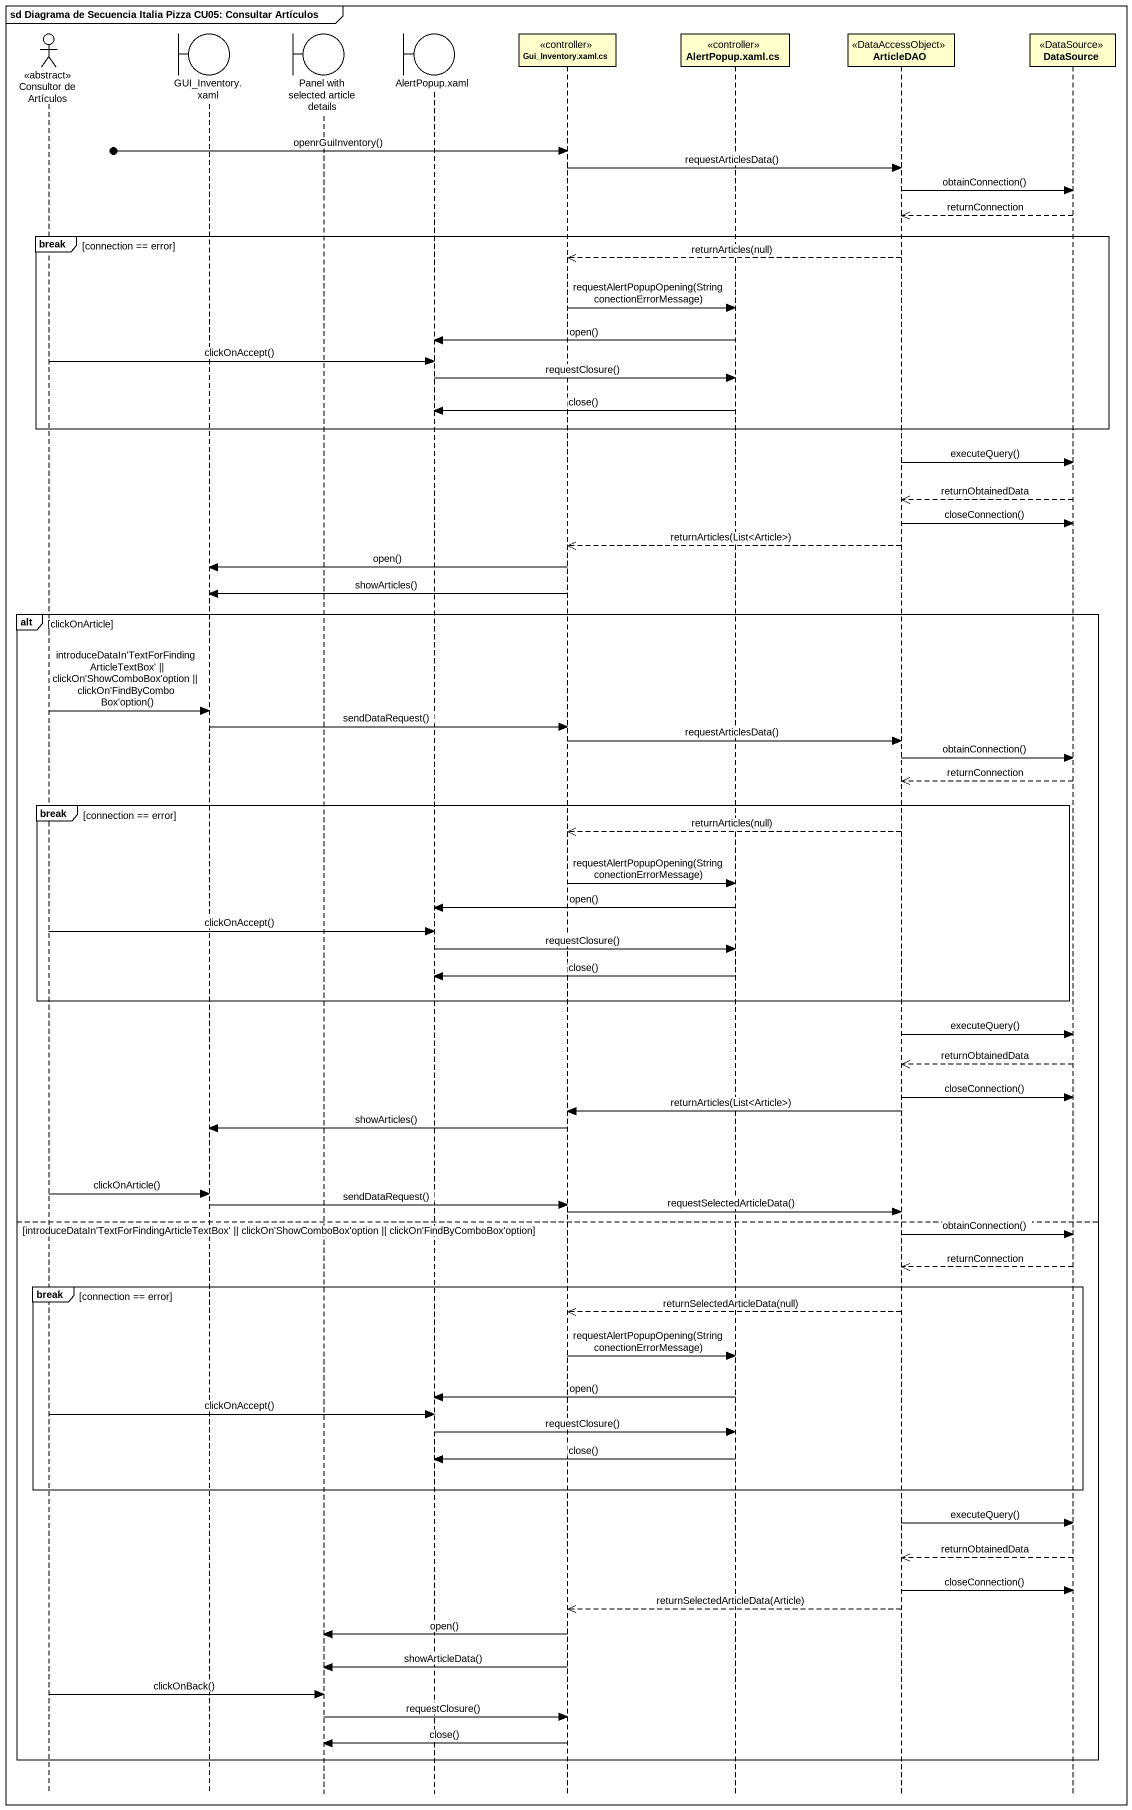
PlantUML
@startuml
mainframe sd Diagrama de Secuencia Italia Pizza CU05: Consultar Artículos
hide footbox
actor "Consultor de Artículos" as Consultor_de_Artículos <<abstract>>
boundary "GUI_Inventory.xaml" as GUI_Inventory_xaml
boundary "Panel with selected article details" as Panel_with_selected_article
boundary "AlertPopup.xaml" as AlertPopup_xaml
participant "Gui_Inventory.xaml.cs" as Gui_Inventory_xaml_cs <<controller>>
participant "AlertPopup.xaml.cs" as AlertPopup_xaml_cs <<controller>>
participant ArticleDAO <<DataAccessObject>>
participant DataSource <<DataSource>>

[o-> Gui_Inventory_xaml_cs : openrGuiInventory()
Gui_Inventory_xaml_cs -> ArticleDAO : requestArticlesData()
ArticleDAO -> DataSource : obtainConnection()
DataSource -->> ArticleDAO : returnConnection
break connection == error
  ArticleDAO -->> Gui_Inventory_xaml_cs : returnArticles(null)
  Gui_Inventory_xaml_cs -> AlertPopup_xaml_cs : requestAlertPopupOpening(String conectionErrorMessage)
  AlertPopup_xaml_cs -> AlertPopup_xaml : open()
  Consultor_de_Artículos -> AlertPopup_xaml : clickOnAccept()
  AlertPopup_xaml -> AlertPopup_xaml_cs : requestClosure()
  AlertPopup_xaml_cs -> AlertPopup_xaml : close()
end
ArticleDAO -> DataSource : executeQuery()
DataSource -->> ArticleDAO : returnObtainedData
ArticleDAO -> DataSource : closeConnection()
ArticleDAO -->> Gui_Inventory_xaml_cs : returnArticles(List<Article>)
Gui_Inventory_xaml_cs -> GUI_Inventory_xaml : open()
Gui_Inventory_xaml_cs -> GUI_Inventory_xaml : showArticles()
alt clickOnArticle
  Consultor_de_Artículos -> GUI_Inventory_xaml : introduceDataIn'TextForFindingArticleTextBox' || clickOn'ShowComboBox'option || clickOn'FindByComboBox'option()
  GUI_Inventory_xaml -> Gui_Inventory_xaml_cs : sendDataRequest()
  Gui_Inventory_xaml_cs -> ArticleDAO : requestArticlesData()
  ArticleDAO -> DataSource : obtainConnection()
  DataSource -->> ArticleDAO : returnConnection
  break connection == error
    ArticleDAO -->> Gui_Inventory_xaml_cs : returnArticles(null)
    Gui_Inventory_xaml_cs -> AlertPopup_xaml_cs : requestAlertPopupOpening(String conectionErrorMessage)
    AlertPopup_xaml_cs -> AlertPopup_xaml : open()
    Consultor_de_Artículos -> AlertPopup_xaml : clickOnAccept()
    AlertPopup_xaml -> AlertPopup_xaml_cs : requestClosure()
    AlertPopup_xaml_cs -> AlertPopup_xaml : close()
  end
  ArticleDAO -> DataSource : executeQuery()
  DataSource -->> ArticleDAO : returnObtainedData
  ArticleDAO -> DataSource : closeConnection()
  ArticleDAO -> Gui_Inventory_xaml_cs : returnArticles(List<Article>)
  Gui_Inventory_xaml_cs -> GUI_Inventory_xaml : showArticles()
  Consultor_de_Artículos -> GUI_Inventory_xaml : clickOnArticle()
  GUI_Inventory_xaml -> Gui_Inventory_xaml_cs : sendDataRequest()
  Gui_Inventory_xaml_cs -> ArticleDAO : requestSelectedArticleData()
else introduceDataIn'TextForFindingArticleTextBox' || clickOn'ShowComboBox'option || clickOn'FindByComboBox'option
  ArticleDAO -> DataSource : obtainConnection()
  DataSource -->> ArticleDAO : returnConnection
  break connection == error
    ArticleDAO -->> Gui_Inventory_xaml_cs : returnSelectedArticleData(null)
    Gui_Inventory_xaml_cs -> AlertPopup_xaml_cs : requestAlertPopupOpening(String conectionErrorMessage)
    AlertPopup_xaml_cs -> AlertPopup_xaml : open()
    Consultor_de_Artículos -> AlertPopup_xaml : clickOnAccept()
    AlertPopup_xaml -> AlertPopup_xaml_cs : requestClosure()
    AlertPopup_xaml_cs -> AlertPopup_xaml : close()
  end
  ArticleDAO -> DataSource : executeQuery()
  DataSource -->> ArticleDAO : returnObtainedData
  ArticleDAO -> DataSource : closeConnection()
  ArticleDAO -->> Gui_Inventory_xaml_cs : returnSelectedArticleData(Article)
  Gui_Inventory_xaml_cs -> Panel_with_selected_article : open()
  Gui_Inventory_xaml_cs -> Panel_with_selected_article : showArticleData()
  Consultor_de_Artículos -> Panel_with_selected_article : clickOnBack()
  Panel_with_selected_article -> Gui_Inventory_xaml_cs : requestClosure()
  Gui_Inventory_xaml_cs -> Panel_with_selected_article : close()
end
@enduml
